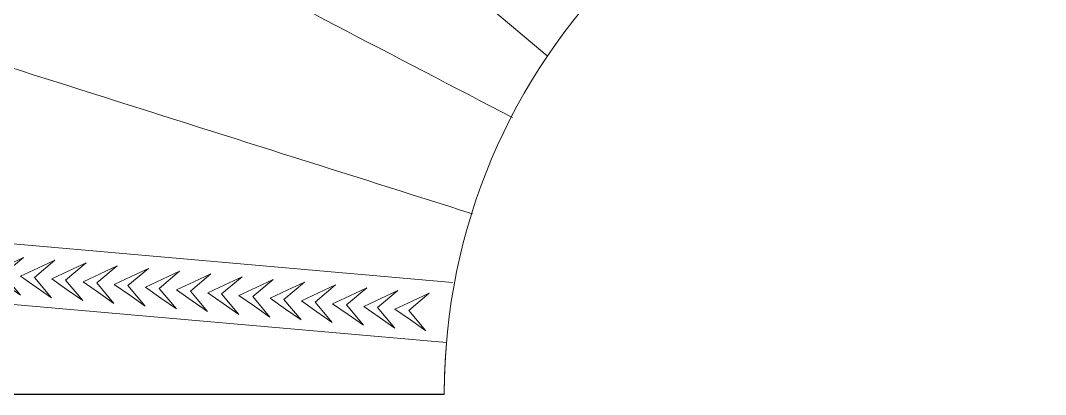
# Model space of a CAD drawing. Header units: inches. Extents: x -151 to 18, y -59 to 24.
# Drawn here: x -144.56 to -137.72, y -51.38 to -48.89 of the extents above; entities that cross this region are included whole.
import ezdxf

# ---------------------------------------------------------------- set-up
doc = ezdxf.new("R2010")
doc.units = ezdxf.units.IN
doc.header["$MEASUREMENT"] = 0
doc.layers.add('Layer 1', color=7, linetype='Continuous')

msp = doc.modelspace()

# ---------------------------------------------------------------- linework, layer by layer
at = {"layer": 'Layer 1', "color": 1, "lineweight": 9}
for points, knots in [([(-137.7157, -47.3529), (-139.9365, -47.3529), (-141.7369, -49.1533), (-141.7369, -51.3741), (-141.7369, -51.3741), (-141.7369, -51.3757), (-141.7369, -51.3774), (-141.7369, -51.379), (-141.7369, -51.379), (-141.7369, -51.379), (-146.9492, -51.3796), (-146.9492, -51.3796), (-146.9492, -51.3796), (-146.9492, -51.3796), (-151.357, -51.3802), (-151.357, -51.3802), (-151.357, -51.3802), (-151.357, -51.3802), (-151.3607, -51.3802), (-151.3607, -51.3802), (-151.3607, -51.3802), (-151.3607, -51.3782), (-151.3607, -51.3761), (-151.3607, -51.3741), (-151.3607, -51.3741), (-151.3607, -43.8433), (-145.2557, -37.7383), (-137.7249, -37.7383), (-137.7249, -37.7383), (-130.1955, -37.7383), (-124.0915, -43.8408), (-124.089, -51.3696), (-124.089, -51.3696), (-124.089, -51.3696), (-133.6945, -51.3741), (-133.6945, -51.3741), (-133.6945, -51.3741), (-133.6945, -49.1533), (-135.4948, -47.3529), (-137.7157, -47.3529)], [0, 0, 0, 0, 0.090909, 0.090909, 0.090909, 0.090909, 0.181818, 0.181818, 0.181818, 0.181818, 0.272727, 0.272727, 0.272727, 0.272727, 0.363636, 0.363636, 0.363636, 0.363636, 0.454545, 0.454545, 0.454545, 0.454545, 0.545455, 0.545455, 0.545455, 0.545455, 0.636364, 0.636364, 0.636364, 0.636364, 0.727273, 0.727273, 0.727273, 0.727273, 0.818182, 0.818182, 0.818182, 0.818182, 1, 1, 1, 1]), ([(-144.6799, -50.582), (-144.6799, -50.582), (-144.5654, -50.7184), (-144.5654, -50.7184), (-144.5654, -50.7184), (-144.5654, -50.7184), (-144.6686, -50.6461), (-144.6686, -50.6461), (-144.6686, -50.6461), (-144.6686, -50.6461), (-144.7718, -50.5739), (-144.7718, -50.5739), (-144.7718, -50.5739), (-144.7718, -50.5739), (-144.6576, -50.5207), (-144.6576, -50.5207), (-144.6576, -50.5207), (-144.6576, -50.5207), (-144.5435, -50.4675), (-144.5435, -50.4675), (-144.5435, -50.4675), (-144.5435, -50.4675), (-144.6799, -50.582), (-144.6799, -50.582)], [0, 0, 0, 0, 0.142857, 0.142857, 0.142857, 0.142857, 0.285714, 0.285714, 0.285714, 0.285714, 0.428571, 0.428571, 0.428571, 0.428571, 0.571429, 0.571429, 0.571429, 0.571429, 0.714286, 0.714286, 0.714286, 0.714286, 1, 1, 1, 1]), ([(-144.4718, -50.6003), (-144.4718, -50.6003), (-144.3573, -50.7367), (-144.3573, -50.7367), (-144.3573, -50.7367), (-144.3573, -50.7367), (-144.4605, -50.6645), (-144.4605, -50.6645), (-144.4605, -50.6645), (-144.4605, -50.6645), (-144.5636, -50.5922), (-144.5636, -50.5922), (-144.5636, -50.5922), (-144.5636, -50.5922), (-144.4495, -50.539), (-144.4495, -50.539), (-144.4495, -50.539), (-144.4495, -50.539), (-144.3353, -50.4858), (-144.3353, -50.4858), (-144.3353, -50.4858), (-144.3353, -50.4858), (-144.4718, -50.6003), (-144.4718, -50.6003)], [0, 0, 0, 0, 0.142857, 0.142857, 0.142857, 0.142857, 0.285714, 0.285714, 0.285714, 0.285714, 0.428571, 0.428571, 0.428571, 0.428571, 0.571429, 0.571429, 0.571429, 0.571429, 0.714286, 0.714286, 0.714286, 0.714286, 1, 1, 1, 1]), ([(-144.2636, -50.6186), (-144.2636, -50.6186), (-144.1491, -50.7551), (-144.1491, -50.7551), (-144.1491, -50.7551), (-144.1491, -50.7551), (-144.2523, -50.6828), (-144.2523, -50.6828), (-144.2523, -50.6828), (-144.2523, -50.6828), (-144.3555, -50.6106), (-144.3555, -50.6106), (-144.3555, -50.6106), (-144.3555, -50.6106), (-144.2413, -50.5573), (-144.2413, -50.5573), (-144.2413, -50.5573), (-144.2413, -50.5573), (-144.1272, -50.5041), (-144.1272, -50.5041), (-144.1272, -50.5041), (-144.1272, -50.5041), (-144.2636, -50.6186), (-144.2636, -50.6186)], [0, 0, 0, 0, 0.142857, 0.142857, 0.142857, 0.142857, 0.285714, 0.285714, 0.285714, 0.285714, 0.428571, 0.428571, 0.428571, 0.428571, 0.571429, 0.571429, 0.571429, 0.571429, 0.714286, 0.714286, 0.714286, 0.714286, 1, 1, 1, 1]), ([(-144.0555, -50.6369), (-144.0555, -50.6369), (-143.941, -50.7734), (-143.941, -50.7734), (-143.941, -50.7734), (-143.941, -50.7734), (-144.0442, -50.7011), (-144.0442, -50.7011), (-144.0442, -50.7011), (-144.0442, -50.7011), (-144.1473, -50.6289), (-144.1473, -50.6289), (-144.1473, -50.6289), (-144.1473, -50.6289), (-144.0332, -50.5757), (-144.0332, -50.5757), (-144.0332, -50.5757), (-144.0332, -50.5757), (-143.919, -50.5224), (-143.919, -50.5224), (-143.919, -50.5224), (-143.919, -50.5224), (-144.0555, -50.6369), (-144.0555, -50.6369)], [0, 0, 0, 0, 0.142857, 0.142857, 0.142857, 0.142857, 0.285714, 0.285714, 0.285714, 0.285714, 0.428571, 0.428571, 0.428571, 0.428571, 0.571429, 0.571429, 0.571429, 0.571429, 0.714286, 0.714286, 0.714286, 0.714286, 1, 1, 1, 1]), ([(-143.8473, -50.6552), (-143.8473, -50.6552), (-143.7328, -50.7917), (-143.7328, -50.7917), (-143.7328, -50.7917), (-143.7328, -50.7917), (-143.836, -50.7195), (-143.836, -50.7195), (-143.836, -50.7195), (-143.836, -50.7195), (-143.9392, -50.6472), (-143.9392, -50.6472), (-143.9392, -50.6472), (-143.9392, -50.6472), (-143.825, -50.594), (-143.825, -50.594), (-143.825, -50.594), (-143.825, -50.594), (-143.7109, -50.5408), (-143.7109, -50.5408), (-143.7109, -50.5408), (-143.7109, -50.5408), (-143.8473, -50.6552), (-143.8473, -50.6552)], [0, 0, 0, 0, 0.142857, 0.142857, 0.142857, 0.142857, 0.285714, 0.285714, 0.285714, 0.285714, 0.428571, 0.428571, 0.428571, 0.428571, 0.571429, 0.571429, 0.571429, 0.571429, 0.714286, 0.714286, 0.714286, 0.714286, 1, 1, 1, 1]), ([(-143.6392, -50.6736), (-143.6392, -50.6736), (-143.5247, -50.81), (-143.5247, -50.81), (-143.5247, -50.81), (-143.5247, -50.81), (-143.6278, -50.7378), (-143.6278, -50.7378), (-143.6278, -50.7378), (-143.6278, -50.7378), (-143.731, -50.6656), (-143.731, -50.6656), (-143.731, -50.6656), (-143.731, -50.6656), (-143.6169, -50.6123), (-143.6169, -50.6123), (-143.6169, -50.6123), (-143.6169, -50.6123), (-143.5027, -50.5591), (-143.5027, -50.5591), (-143.5027, -50.5591), (-143.5027, -50.5591), (-143.6392, -50.6736), (-143.6392, -50.6736)], [0, 0, 0, 0, 0.142857, 0.142857, 0.142857, 0.142857, 0.285714, 0.285714, 0.285714, 0.285714, 0.428571, 0.428571, 0.428571, 0.428571, 0.571429, 0.571429, 0.571429, 0.571429, 0.714286, 0.714286, 0.714286, 0.714286, 1, 1, 1, 1]), ([(-143.431, -50.6919), (-143.431, -50.6919), (-143.3165, -50.8283), (-143.3165, -50.8283), (-143.3165, -50.8283), (-143.3165, -50.8283), (-143.4197, -50.7561), (-143.4197, -50.7561), (-143.4197, -50.7561), (-143.4197, -50.7561), (-143.5229, -50.6839), (-143.5229, -50.6839), (-143.5229, -50.6839), (-143.5229, -50.6839), (-143.4087, -50.6306), (-143.4087, -50.6306), (-143.4087, -50.6306), (-143.4087, -50.6306), (-143.2946, -50.5774), (-143.2946, -50.5774), (-143.2946, -50.5774), (-143.2946, -50.5774), (-143.431, -50.6919), (-143.431, -50.6919)], [0, 0, 0, 0, 0.142857, 0.142857, 0.142857, 0.142857, 0.285714, 0.285714, 0.285714, 0.285714, 0.428571, 0.428571, 0.428571, 0.428571, 0.571429, 0.571429, 0.571429, 0.571429, 0.714286, 0.714286, 0.714286, 0.714286, 1, 1, 1, 1]), ([(-143.2229, -50.7102), (-143.2229, -50.7102), (-143.1084, -50.8467), (-143.1084, -50.8467), (-143.1084, -50.8467), (-143.1084, -50.8467), (-143.2115, -50.7744), (-143.2115, -50.7744), (-143.2115, -50.7744), (-143.2115, -50.7744), (-143.3147, -50.7022), (-143.3147, -50.7022), (-143.3147, -50.7022), (-143.3147, -50.7022), (-143.2006, -50.6489), (-143.2006, -50.6489), (-143.2006, -50.6489), (-143.2006, -50.6489), (-143.0864, -50.5957), (-143.0864, -50.5957), (-143.0864, -50.5957), (-143.0864, -50.5957), (-143.2229, -50.7102), (-143.2229, -50.7102)], [0, 0, 0, 0, 0.142857, 0.142857, 0.142857, 0.142857, 0.285714, 0.285714, 0.285714, 0.285714, 0.428571, 0.428571, 0.428571, 0.428571, 0.571429, 0.571429, 0.571429, 0.571429, 0.714286, 0.714286, 0.714286, 0.714286, 1, 1, 1, 1]), ([(-143.0147, -50.7285), (-143.0147, -50.7285), (-142.9002, -50.865), (-142.9002, -50.865), (-142.9002, -50.865), (-142.9002, -50.865), (-143.0034, -50.7928), (-143.0034, -50.7928), (-143.0034, -50.7928), (-143.0034, -50.7928), (-143.1066, -50.7205), (-143.1066, -50.7205), (-143.1066, -50.7205), (-143.1066, -50.7205), (-142.9924, -50.6673), (-142.9924, -50.6673), (-142.9924, -50.6673), (-142.9924, -50.6673), (-142.8783, -50.6141), (-142.8783, -50.6141), (-142.8783, -50.6141), (-142.8783, -50.6141), (-143.0147, -50.7285), (-143.0147, -50.7285)], [0, 0, 0, 0, 0.142857, 0.142857, 0.142857, 0.142857, 0.285714, 0.285714, 0.285714, 0.285714, 0.428571, 0.428571, 0.428571, 0.428571, 0.571429, 0.571429, 0.571429, 0.571429, 0.714286, 0.714286, 0.714286, 0.714286, 1, 1, 1, 1]), ([(-142.8065, -50.7469), (-142.8065, -50.7469), (-142.6921, -50.8833), (-142.6921, -50.8833), (-142.6921, -50.8833), (-142.6921, -50.8833), (-142.7952, -50.8111), (-142.7952, -50.8111), (-142.7952, -50.8111), (-142.7952, -50.8111), (-142.8984, -50.7388), (-142.8984, -50.7388), (-142.8984, -50.7388), (-142.8984, -50.7388), (-142.7843, -50.6856), (-142.7843, -50.6856), (-142.7843, -50.6856), (-142.7843, -50.6856), (-142.6701, -50.6324), (-142.6701, -50.6324), (-142.6701, -50.6324), (-142.6701, -50.6324), (-142.8065, -50.7469), (-142.8065, -50.7469)], [0, 0, 0, 0, 0.142857, 0.142857, 0.142857, 0.142857, 0.285714, 0.285714, 0.285714, 0.285714, 0.428571, 0.428571, 0.428571, 0.428571, 0.571429, 0.571429, 0.571429, 0.571429, 0.714286, 0.714286, 0.714286, 0.714286, 1, 1, 1, 1]), ([(-142.5984, -50.7652), (-142.5984, -50.7652), (-142.4839, -50.9016), (-142.4839, -50.9016), (-142.4839, -50.9016), (-142.4839, -50.9016), (-142.5871, -50.8294), (-142.5871, -50.8294), (-142.5871, -50.8294), (-142.5871, -50.8294), (-142.6902, -50.7572), (-142.6902, -50.7572), (-142.6902, -50.7572), (-142.6902, -50.7572), (-142.5761, -50.7039), (-142.5761, -50.7039), (-142.5761, -50.7039), (-142.5761, -50.7039), (-142.4619, -50.6507), (-142.4619, -50.6507), (-142.4619, -50.6507), (-142.4619, -50.6507), (-142.5984, -50.7652), (-142.5984, -50.7652)], [0, 0, 0, 0, 0.142857, 0.142857, 0.142857, 0.142857, 0.285714, 0.285714, 0.285714, 0.285714, 0.428571, 0.428571, 0.428571, 0.428571, 0.571429, 0.571429, 0.571429, 0.571429, 0.714286, 0.714286, 0.714286, 0.714286, 1, 1, 1, 1]), ([(-142.3902, -50.7835), (-142.3902, -50.7835), (-142.2758, -50.9199), (-142.2758, -50.9199), (-142.2758, -50.9199), (-142.2758, -50.9199), (-142.3789, -50.8477), (-142.3789, -50.8477), (-142.3789, -50.8477), (-142.3789, -50.8477), (-142.4821, -50.7755), (-142.4821, -50.7755), (-142.4821, -50.7755), (-142.4821, -50.7755), (-142.3679, -50.7223), (-142.3679, -50.7223), (-142.3679, -50.7223), (-142.3679, -50.7223), (-142.2538, -50.669), (-142.2538, -50.669), (-142.2538, -50.669), (-142.2538, -50.669), (-142.3902, -50.7835), (-142.3902, -50.7835)], [0, 0, 0, 0, 0.142857, 0.142857, 0.142857, 0.142857, 0.285714, 0.285714, 0.285714, 0.285714, 0.428571, 0.428571, 0.428571, 0.428571, 0.571429, 0.571429, 0.571429, 0.571429, 0.714286, 0.714286, 0.714286, 0.714286, 1, 1, 1, 1]), ([(-142.1821, -50.8018), (-142.1821, -50.8018), (-142.0676, -50.9383), (-142.0676, -50.9383), (-142.0676, -50.9383), (-142.0676, -50.9383), (-142.1708, -50.866), (-142.1708, -50.866), (-142.1708, -50.866), (-142.1708, -50.866), (-142.2739, -50.7938), (-142.2739, -50.7938), (-142.2739, -50.7938), (-142.2739, -50.7938), (-142.1598, -50.7406), (-142.1598, -50.7406), (-142.1598, -50.7406), (-142.1598, -50.7406), (-142.0456, -50.6873), (-142.0456, -50.6873), (-142.0456, -50.6873), (-142.0456, -50.6873), (-142.1821, -50.8018), (-142.1821, -50.8018)], [0, 0, 0, 0, 0.142857, 0.142857, 0.142857, 0.142857, 0.285714, 0.285714, 0.285714, 0.285714, 0.428571, 0.428571, 0.428571, 0.428571, 0.571429, 0.571429, 0.571429, 0.571429, 0.714286, 0.714286, 0.714286, 0.714286, 1, 1, 1, 1]), ([(-141.8375, -50.7057), (-141.8375, -50.7057), (-141.9739, -50.8202), (-141.9739, -50.8202), (-141.9739, -50.8202), (-141.9739, -50.8202), (-141.8594, -50.9566), (-141.8594, -50.9566), (-141.8594, -50.9566), (-141.8594, -50.9566), (-141.9626, -50.8843), (-141.9626, -50.8843), (-141.9626, -50.8843), (-141.9626, -50.8843), (-142.0658, -50.8121), (-142.0658, -50.8121), (-142.0658, -50.8121), (-142.0658, -50.8121), (-141.9516, -50.7589), (-141.9516, -50.7589), (-141.9516, -50.7589), (-141.9516, -50.7589), (-141.8375, -50.7057), (-141.8375, -50.7057)], [0, 0, 0, 0, 0.142857, 0.142857, 0.142857, 0.142857, 0.285714, 0.285714, 0.285714, 0.285714, 0.428571, 0.428571, 0.428571, 0.428571, 0.571429, 0.571429, 0.571429, 0.571429, 0.714286, 0.714286, 0.714286, 0.714286, 1, 1, 1, 1])]:
    msp.add_open_spline(points, degree=3, knots=knots, dxfattribs=at)
at = {"layer": 'Layer 1', "color": 3, "lineweight": 9}
for points in [[(-141.0501, -49.1215), (-141.0501, -49.1215), (-147.0794, -44.0564), (-147.0794, -44.0564)], [(-146.5629, -50.2053), (-146.5629, -50.2053), (-141.6823, -50.6337), (-141.6823, -50.6337)]]:
    msp.add_open_spline(points, degree=3, dxfattribs=at)
for points, knots in [([(-141.5484, -50.1764), (-143.2382, -49.6412), (-144.9281, -49.1059), (-146.619, -48.5707), (-146.619, -48.5707), (-146.619, -48.5707), (-146.7402, -47.645), (-146.7402, -47.645), (-146.7402, -47.645), (-146.4933, -47.4553), (-146.2465, -47.2657), (-145.9996, -47.0761), (-145.9996, -47.0761), (-144.4265, -47.8952), (-142.8533, -48.7154), (-141.2813, -49.5346)], [0, 0, 0, 0, 0.2, 0.2, 0.2, 0.2, 0.4, 0.4, 0.4, 0.4, 0.6, 0.6, 0.6, 0.6, 1, 1, 1, 1]), ([(-141.7211, -51.0345), (-141.7211, -51.0345), (-151.3059, -50.193), (-151.3059, -50.193), (-151.3059, -50.193), (-151.3396, -50.5843), (-151.3569, -50.9803), (-151.357, -51.3804), (-151.357, -51.3804), (-151.357, -51.3804), (-141.7369, -51.3812), (-141.7369, -51.3812), (-141.7369, -51.3812), (-141.7369, -51.2646), (-141.7312, -51.1491), (-141.7212, -51.0348), (-141.7212, -51.0348), (-141.7212, -51.0347), (-141.7212, -51.0346), (-141.7211, -51.0345)], [0, 0, 0, 0, 0.166667, 0.166667, 0.166667, 0.166667, 0.333333, 0.333333, 0.333333, 0.333333, 0.5, 0.5, 0.5, 0.5, 0.666667, 0.666667, 0.666667, 0.666667, 1, 1, 1, 1])]:
    msp.add_open_spline(points, degree=3, knots=knots, dxfattribs=at)

doc.saveas('drawing.dxf')
